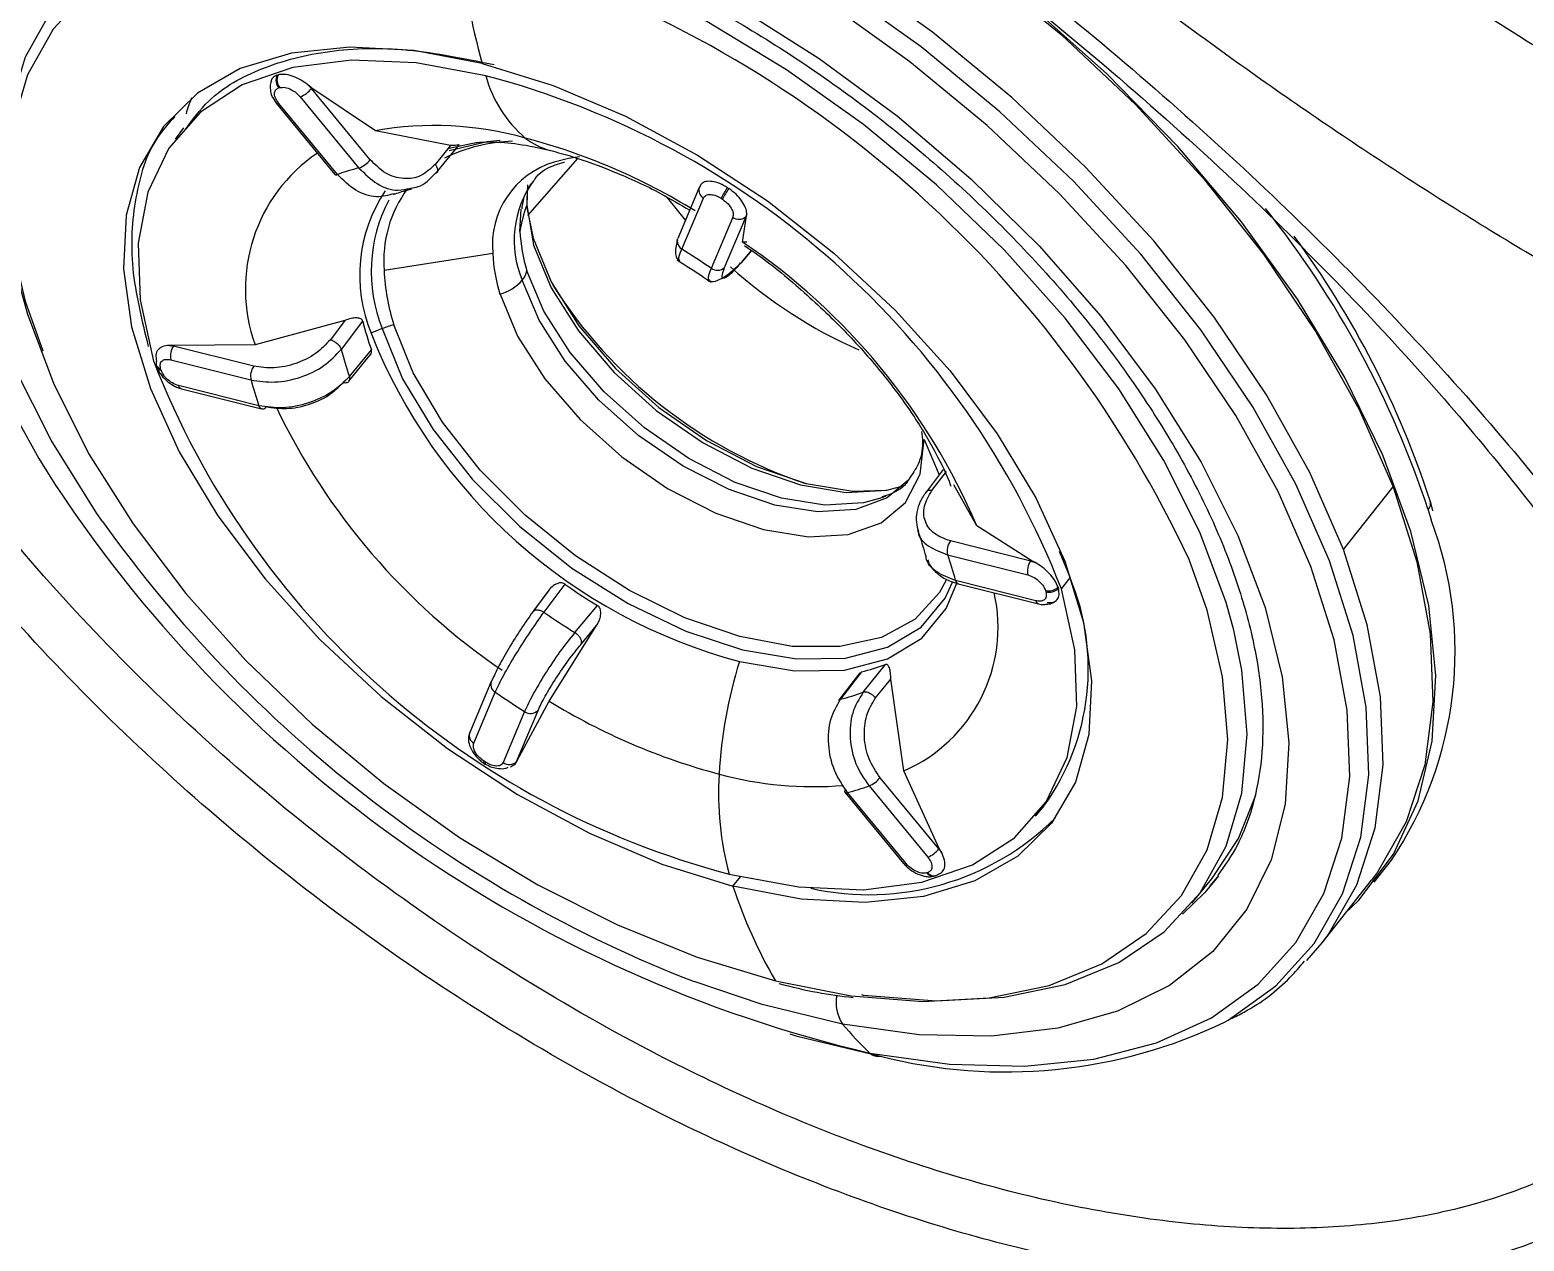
# Model space of a CAD drawing. Extents: x 832 to 912, y 781 to 934.
# Drawn here: x 892.242 to 893.991, y 873.481 to 874.899 of the extents above; entities that cross this region are included whole.
import ezdxf

# ---------------------------------------------------------------- set-up
doc = ezdxf.new("R2010")
doc.units = 0
doc.header["$MEASUREMENT"] = 0
doc.layers.add('1', color=4, linetype='Continuous')

# ---------------------------------------------------------------- blocks, each defined once
blk = doc.blocks.new('2026 SOVEREIGN HL')
at = {"layer": '1', "color": 3, "linetype": 'Continuous', "lineweight": 25}
for p, q in [((60.8023, 77.7507), (60.8036, 77.7511)), ((60.7973, 77.7245), (60.8012, 77.7181)), ((60.8044, 77.7359), (60.8057, 77.7362)), ((60.8296, 77.7254), (60.8983, 77.6421)), ((60.843, 77.7356), (60.8386, 77.7394)), ((60.8386, 77.7394), (60.8426, 77.7351)), ((60.8426, 77.7351), (60.843, 77.7356)), ((60.9114, 77.6518), (60.8426, 77.7351)), ((60.9175, 77.6858), (60.843, 77.7356)), ((60.8014, 77.7179), (60.8701, 77.6347)), ((60.8732, 77.6345), (60.8044, 77.7178)), ((60.6928, 77.689), (60.683, 77.676)), ((61.0053, 77.6685), (60.9175, 77.6858)), ((61.0369, 77.6721), (61.004, 77.6651)), ((61.0053, 77.6685), (60.9875, 77.6464)), ((60.9892, 77.6368), (61.0158, 77.6697)), ((61.096, 77.5866), (61.1545, 77.6531)), ((61.0956, 77.6224), (61.0946, 77.5986)), ((61.2966, 77.6193), (61.2714, 77.5596)), ((61.2975, 77.6209), (61.2966, 77.6193)), ((61.2975, 77.6209), (61.2993, 77.6238)), ((61.3296, 77.6191), (61.3313, 77.618)), ((61.0952, 77.6029), (61.0956, 77.615)), ((61.2762, 77.5473), (61.3014, 77.607)), ((61.3221, 77.6067), (61.3238, 77.6056)), ((61.0866, 77.568), (61.0881, 77.594)), ((61.3357, 77.5845), (61.3106, 77.5247)), ((61.3263, 77.5258), (61.3514, 77.5855)), ((61.3472, 77.5555), (61.3518, 77.586)), ((61.3523, 77.589), (61.3514, 77.5855)), ((61.3514, 77.5855), (61.3518, 77.586)), ((61.3518, 77.586), (61.3523, 77.589)), ((61.3522, 77.5552), (61.3472, 77.5555)), ((61.0549, 77.5422), (60.9277, 77.5221)), ((61.3459, 77.5316), (61.3577, 77.5457)), ((61.3577, 77.5457), (61.3472, 77.5331)), ((60.8818, 77.4637), (60.7767, 77.4353)), ((60.8818, 77.4637), (60.8648, 77.4412)), ((60.9026, 77.4631), (60.8775, 77.4299)), ((60.6817, 77.4343), (60.6764, 77.4346)), ((60.6764, 77.4346), (60.6813, 77.4338)), ((60.6813, 77.4338), (60.6817, 77.4343)), ((60.7752, 77.4103), (60.6813, 77.4338)), ((60.7767, 77.4353), (60.6817, 77.4343)), ((60.8872, 77.3981), (60.9129, 77.4294)), ((60.6609, 77.4117), (60.6613, 77.4102)), ((60.678, 77.4177), (60.7719, 77.3942)), ((60.8863, 77.3926), (60.9119, 77.4238)), ((60.6665, 77.406), (60.6661, 77.4074)), ((60.7811, 77.364), (60.6872, 77.3875)), ((60.6904, 77.3838), (60.7843, 77.3602)), ((61.5598, 77.3244), (61.5774, 77.283)), ((61.5822, 77.2893), (61.5622, 77.2628)), ((61.5689, 77.2646), (61.5859, 77.2871)), ((61.6214, 77.2234), (61.5946, 77.2714)), ((62.0508, 77.1956), (62.1086, 77.2692)), ((61.5151, 77.2582), (61.5104, 77.2563)), ((62.1554, 77.2408), (62.1523, 77.2521)), ((62.1498, 77.2422), (62.1533, 77.2306)), ((61.6849, 77.1827), (61.6214, 77.2234)), ((61.6845, 77.1821), (61.5906, 77.2057)), ((61.5873, 77.1896), (61.6812, 77.166)), ((61.6849, 77.1827), (61.6845, 77.1821)), ((61.6845, 77.1821), (61.6896, 77.1805)), ((61.6896, 77.1805), (61.6849, 77.1827)), ((61.718, 77.1937), (61.7307, 77.1624)), ((61.121, 77.1487), (61.1026, 77.1238)), ((61.1392, 77.1553), (61.1148, 77.1224)), ((61.6904, 77.1358), (61.5965, 77.1594)), ((61.5997, 77.1556), (61.6936, 77.1321)), ((61.7019, 77.1476), (61.7023, 77.1461)), ((61.7165, 77.1515), (61.7169, 77.15)), ((61.7204, 77.1497), (61.7307, 77.1624)), ((61.1182, 77.1451), (61.1017, 77.1227)), ((61.151, 77.0986), (61.1775, 77.1302)), ((61.121, 77.0183), (61.1765, 77.1068)), ((61.1586, 77.0854), (61.1765, 77.1068)), ((61.4885, 77.0286), (61.5145, 77.0612)), ((61.4844, 77.0514), (61.4595, 77.0189)), ((61.4865, 77.0526), (61.4619, 77.0206)), ((61.503, 77.022), (61.5207, 77.0441)), ((61.5359, 76.9367), (61.5207, 77.0441)), ((61.053, 77.0411), (61.0279, 76.9814)), ((61.0327, 76.9691), (61.0578, 77.0288)), ((61.0922, 77.0062), (61.067, 76.9465)), ((61.0827, 76.9476), (61.1079, 77.0073)), ((61.0831, 76.9481), (61.121, 77.0183)), ((61.028, 76.9795), (61.0288, 76.983)), ((61.0442, 76.9458), (61.0459, 76.9447)), ((61.0463, 76.9469), (61.0447, 76.948)), ((61.0756, 76.9414), (61.0809, 76.9447)), ((61.0809, 76.9447), (61.0831, 76.9481)), ((61.0827, 76.9476), (61.0809, 76.9447)), ((61.0831, 76.9481), (61.0827, 76.9476)), ((61.5775, 76.846), (61.5359, 76.9366)), ((61.4953, 76.9191), (61.564, 76.8358)), ((61.5771, 76.8455), (61.5083, 76.9287)), ((61.4671, 76.9116), (61.5358, 76.8283)), ((61.5389, 76.8281), (61.4701, 76.9114)), ((61.6903, 76.8838), (61.7006, 76.8963)), ((61.5775, 76.846), (61.5771, 76.8455)), ((61.5771, 76.8455), (61.5804, 76.8409)), ((61.5804, 76.8409), (61.5775, 76.846)), ((62.0865, 76.8064), (62.1067, 76.8321)), ((61.564, 76.8177), (61.5628, 76.8173)), ((61.5723, 76.8137), (61.5735, 76.8141)), ((61.9043, 76.8139), (61.9001, 76.8084)), ((61.336, 76.8017), (61.3447, 76.8127)), ((61.8732, 76.7817), (61.8966, 76.8102)), ((61.8946, 76.802), (61.9031, 76.8122)), ((62.0255, 76.7353), (62.0833, 76.8089)), ((62.0078, 76.7148), (62.0255, 76.7353))]:
    blk.add_line(p, q, dxfattribs=at)
at = {"layer": '1', "color": 3, "linetype": 'Continuous', "lineweight": 25, "flags": 128}
for points in [[(61.0213, 78.1635), (61.1208, 78.1394), (61.2228, 78.1049), (61.326, 78.0604), (61.4289, 78.0066), (61.5298, 77.9444), (61.6274, 77.8746), (61.7203, 77.7982), (61.807, 77.7164), (61.8863, 77.6304), (61.9571, 77.5413), (62.0183, 77.4505), (62.0691, 77.3594), (62.1086, 77.2692)], [(62.0524, 76.7696), (62.0685, 76.7855), (62.1091, 76.8393), (62.1379, 76.9016), (62.1545, 76.9716), (62.1587, 77.0482), (62.1504, 77.1302), (62.1296, 77.2166), (62.0968, 77.306), (62.0523, 77.3971), (61.9969, 77.4886), (61.9314, 77.5792), (61.8566, 77.6675), (61.7737, 77.7523), (61.6839, 77.8323), (61.5886, 77.9063), (61.489, 77.9734), (61.3867, 78.0324), (61.2831, 78.0826), (61.1798, 78.1232), (61.0782, 78.1535)], [(62.0508, 77.1956), (62.0112, 77.2858), (61.9605, 77.3769), (61.8993, 77.4677), (61.8285, 77.5568), (61.7491, 77.6429), (61.6624, 77.7247), (61.5696, 77.801), (61.472, 77.8708), (61.371, 77.9331), (61.2682, 77.9868), (61.165, 78.0313), (61.0629, 78.0658), (60.9635, 78.09)], [(60.9516, 78.0484), (60.8585, 78.0615), (60.7708, 78.0638), (60.6896, 78.0554), (60.6163, 78.0364), (60.5518, 78.007), (60.4971, 77.9677), (60.453, 77.9191), (60.4202, 77.8619), (60.3991, 77.7968), (60.39, 77.7249), (60.393, 77.6473), (60.4082, 77.5649), (60.4353, 77.4791), (60.4739, 77.3911), (60.5234, 77.3022), (60.5444, 77.2692)], [(61.9115, 76.6427), (61.9156, 76.6451), (61.9713, 76.685), (62.0162, 76.7345), (62.0496, 76.7928), (62.0711, 76.859), (62.0804, 76.9322), (62.0773, 77.0113), (62.0618, 77.0951), (62.0343, 77.1824), (61.995, 77.272), (61.9446, 77.3626), (61.8838, 77.4528), (61.8134, 77.5412), (61.7346, 77.6267), (61.6485, 77.708), (61.5563, 77.7839), (61.4593, 77.8532), (61.359, 77.915), (61.2568, 77.9684), (61.1543, 78.0126), (61.0529, 78.0469), (60.9541, 78.0709)], [(61.4963, 76.6064), (61.5894, 76.5934), (61.6771, 76.591), (61.7583, 76.5995), (61.8316, 76.6185), (61.8961, 76.6478), (61.9508, 76.6871), (61.9949, 76.7357), (62.0277, 76.793), (62.0488, 76.858), (62.0579, 76.9299), (62.0549, 77.0076), (62.0397, 77.0899), (62.0126, 77.1757), (61.974, 77.2637), (61.9245, 77.3527), (61.8648, 77.4412), (61.7957, 77.5282), (61.7183, 77.6121), (61.6337, 77.692), (61.5431, 77.7665), (61.4478, 77.8346)], [(60.5982, 77.2284), (60.5916, 77.2378), (60.5379, 77.3238), (60.4948, 77.4096), (60.463, 77.4938), (60.443, 77.5751), (60.4351, 77.6523), (60.4394, 77.724), (60.4559, 77.7893), (60.4843, 77.847), (60.5242, 77.8963), (60.5749, 77.9363), (60.6356, 77.9664), (60.7054, 77.9863), (60.7832, 77.9954), (60.8677, 77.9938), (60.9576, 77.9814)], [(61.3423, 77.8305), (61.4371, 77.7704), (61.5284, 77.7031), (61.6146, 77.6296), (61.6945, 77.551), (61.7667, 77.4687), (61.8302, 77.3839), (61.8839, 77.2979), (61.927, 77.2122), (61.9588, 77.128), (61.9788, 77.0466), (61.9867, 76.9695), (61.9824, 76.8977), (61.9659, 76.8324), (61.9375, 76.7747), (61.8976, 76.7255), (61.8469, 76.6855), (61.7862, 76.6553), (61.7164, 76.6355), (61.6387, 76.6263), (61.5541, 76.6279), (61.4642, 76.6403)], [(60.8378, 77.9526), (60.7674, 77.9484), (60.6958, 77.9333), (60.6331, 77.9076), (60.5802, 77.8717), (60.5381, 77.8261), (60.5075, 77.7717), (60.489, 77.7094), (60.4828, 77.6403), (60.489, 77.5655), (60.5076, 77.4864), (60.5281, 77.4283)], [(61.0157, 77.9046), (60.9272, 77.922), (60.8434, 77.9287), (60.7657, 77.9247), (60.6954, 77.9099), (60.6338, 77.8846), (60.5819, 77.8493), (60.5405, 77.8046), (60.5105, 77.7512), (60.4923, 77.69), (60.4862, 77.6221), (60.4923, 77.5487), (60.5022, 77.5007)], [(61.9222, 77.1012), (61.9132, 77.1337), (61.8826, 77.2159), (61.8405, 77.2997), (61.7876, 77.3836), (61.7249, 77.4663), (61.6533, 77.5463), (61.5741, 77.6223), (61.4888, 77.6929), (61.3986, 77.757), (61.3053, 77.8134), (61.2103, 77.8613), (61.1153, 77.8997), (61.022, 77.928)], [(61.0424, 77.7646), (60.9625, 77.7797), (60.8875, 77.7837), (60.8194, 77.7766), (60.7594, 77.7584), (60.7091, 77.7296), (60.6695, 77.6908), (60.6416, 77.6429), (60.6258, 77.587), (60.6227, 77.5243), (60.6322, 77.4562), (60.6541, 77.3842), (60.688, 77.31), (60.7331, 77.2352), (60.7884, 77.1614), (60.8526, 77.0904), (60.9244, 77.0237), (61.002, 76.9628), (61.0839, 76.909), (61.1681, 76.8636), (61.2528, 76.8276), (61.336, 76.8017)], [(61.0467, 77.7501), (60.9653, 77.7652), (60.8895, 77.7684), (60.821, 77.7597), (60.7616, 77.7393), (60.7127, 77.7076), (60.6756, 77.6654), (60.651, 77.6138), (60.6398, 77.5541), (60.6421, 77.4877), (60.6578, 77.4163)], [(61.0424, 77.7646), (61.1257, 77.7388), (61.2104, 77.7027), (61.2946, 77.6573), (61.3764, 77.6036), (61.4541, 77.5426), (61.5259, 77.4759), (61.5901, 77.4049), (61.6454, 77.3312), (61.6905, 77.2563), (61.7244, 77.1821), (61.7463, 77.1102), (61.7558, 77.0421), (61.7527, 76.9794), (61.7369, 76.9234), (61.7089, 76.8756), (61.6693, 76.8368), (61.619, 76.808), (61.5591, 76.7898), (61.4909, 76.7826), (61.416, 76.7866), (61.336, 76.8017)], [(61.0637, 77.6744), (61.0485, 77.6729), (61.0038, 77.6622)], [(61.1563, 77.6552), (61.1436, 77.6533), (61.1267, 77.649)], [(61.2591, 77.6073), (61.2595, 77.6069), (61.2803, 77.5806)], [(61.0946, 77.5986), (61.1027, 77.552), (61.1232, 77.5021), (61.1552, 77.4515), (61.1969, 77.4028), (61.2463, 77.3583), (61.301, 77.3204), (61.3581, 77.2909), (61.4149, 77.2713), (61.4684, 77.2625), (61.5161, 77.2651), (61.5379, 77.271)], [(61.0947, 77.5958), (61.1021, 77.5602), (61.1231, 77.5091), (61.1558, 77.4574), (61.1985, 77.4075), (61.2491, 77.362), (61.3051, 77.3231), (61.3636, 77.2929), (61.4217, 77.2728), (61.4765, 77.2639), (61.5153, 77.265)], [(61.2708, 77.557), (61.2709, 77.5578), (61.2714, 77.5596)], [(61.5104, 77.2563), (61.4887, 77.2503), (61.4435, 77.2477), (61.3927, 77.2559), (61.3388, 77.2743), (61.2845, 77.3022), (61.2324, 77.3381), (61.1853, 77.3802), (61.1454, 77.4264), (61.1147, 77.4745), (61.0948, 77.5219)], [(60.5022, 77.5007), (60.5105, 77.471), (60.5406, 77.3903), (60.5819, 77.308), (60.6339, 77.2256), (60.6955, 77.1444), (60.7658, 77.0658), (60.8435, 76.9912), (60.9274, 76.9218), (61.0159, 76.8589), (61.1076, 76.8034), (61.2008, 76.7565), (61.2941, 76.7188), (61.3858, 76.691)], [(61.5424, 77.2777), (61.5165, 77.256), (61.4798, 77.2426), (61.4351, 77.2399), (61.3849, 77.2477), (61.3315, 77.2659), (61.2776, 77.2934), (61.226, 77.3288), (61.1792, 77.3705), (61.1397, 77.4163), (61.1092, 77.4639), (61.0895, 77.511)], [(61.0634, 77.4945), (61.084, 77.4454), (61.1157, 77.3956), (61.157, 77.3478), (61.2058, 77.3042), (61.2596, 77.267), (61.3159, 77.2382), (61.3717, 77.2191), (61.4243, 77.2106), (61.471, 77.2133), (61.5096, 77.2269), (61.5381, 77.2509), (61.5551, 77.2839), (61.5598, 77.3244)], [(60.9255, 77.4543), (60.9493, 77.3956), (60.985, 77.336), (61.0311, 77.2777), (61.086, 77.223), (61.1475, 77.174), (61.2133, 77.1325), (61.2807, 77.1002), (61.3473, 77.0783), (61.4105, 77.0677), (61.4679, 77.0687), (61.5171, 77.0813), (61.5565, 77.105), (61.5843, 77.1389), (61.593, 77.1576)], [(61.5861, 77.1608), (61.5778, 77.1455), (61.5492, 77.1142), (61.5099, 77.0928), (61.4613, 77.0821), (61.4054, 77.0824), (61.3441, 77.0939), (61.2797, 77.1159), (61.2148, 77.1478), (61.1517, 77.1882), (61.0927, 77.2358), (61.0402, 77.2886), (60.996, 77.3448), (60.9619, 77.4023), (60.939, 77.4587)], [(62.1086, 77.2692), (62.1364, 77.1812), (62.1519, 77.0969), (62.1551, 77.0173), (62.1457, 76.9436), (62.1241, 76.877), (62.0904, 76.8183), (62.0833, 76.8089)], [(61.3858, 76.691), (61.4743, 76.6736), (61.5581, 76.6668), (61.6358, 76.6709), (61.7061, 76.6857), (61.7677, 76.711), (61.8196, 76.7463), (61.861, 76.791), (61.891, 76.8444), (61.9092, 76.9056), (61.9153, 76.9735), (61.9092, 77.0469), (61.891, 77.1246), (61.8699, 77.1839)], [(62.0255, 76.7353), (62.0326, 76.7447), (62.0662, 76.8034), (62.0879, 76.87), (62.0972, 76.9437), (62.0941, 77.0233), (62.0785, 77.1077), (62.0508, 77.1956)], [(61.3315, 76.8159), (61.4129, 76.8008), (61.4888, 76.7976), (61.5572, 76.8063), (61.6166, 76.8267), (61.6655, 76.8584), (61.7027, 76.9006), (61.7272, 76.9522), (61.7384, 77.0119), (61.7362, 77.0783), (61.7204, 77.1497)], [(61.3436, 77.0646), (61.4081, 77.0537), (61.4667, 77.0547), (61.5171, 77.0676), (61.5572, 77.0919), (61.5857, 77.1265), (61.598, 77.1562)], [(61.4864, 76.6748), (61.4889, 76.6744), (61.5743, 76.6676), (61.6534, 76.6717), (61.725, 76.6868), (61.7877, 76.7125), (61.8406, 76.7485), (61.8827, 76.794), (61.9133, 76.8484), (61.9318, 76.9107), (61.938, 76.9798), (61.9318, 77.0546), (61.9222, 77.1012)], [(61.8966, 76.8102), (61.9277, 76.8576), (61.9479, 76.9084)], [(61.9001, 76.8084), (61.888, 76.7941), (61.8621, 76.7691)], [(61.4642, 76.6403), (61.3703, 76.6633), (61.2905, 76.6901)], [(61.4025, 76.629), (61.4098, 76.6268), (61.5086, 76.6029)]]:
    blk.add_lwpolyline(points, dxfattribs=at)
at = {"layer": '1', "color": 3, "linetype": 'Continuous', "lineweight": 25}
for centre, radius, start, end in [((61.9378, 78.008), 0.9279, 186.4002, 195.2086), ((60.6605, 76.619), 1.3348, 25.0369, 71.0185), ((60.8153, 77.745), 0.0142, 156.0607, 219.994), ((60.8165, 77.7453), 0.0142, 156.0597, 219.995), ((60.7939, 76.7882), 0.9945, 21.3122, 75.2757), ((61.188, 77.7887), 0.1465, 195.2546, 229.5542), ((60.9228, 77.639), 0.2364, 158.8624, 163.7009), ((60.8177, 77.7551), 0.0319, 291.7786, 321.2732), ((60.8031, 77.7199), 0.00252, 224.1435, 302.6926), ((60.9863, 77.2954), 0.3964, 74.392, 100.007), ((61.0839, 77.4791), 0.1945, 91.7351, 116.0951), ((60.905, 76.9647), 0.7369, 58.3293, 75.2227), ((61.143, 77.7415), 0.0815, 232.1129, 255.2429), ((60.9575, 77.5006), 0.1922, 124.1672, 199.8571), ((60.9512, 77.4228), 0.2257, 103.5572, 110.2306), ((60.8865, 77.6717), 0.0319, 291.7453, 321.3065), ((61.1557, 77.552), 0.1013, 106.6055, 185.5313), ((60.8718, 77.6368), 0.00272, 232.3855, 300.7472), ((61.1988, 77.5576), 0.1189, 144.1218, 203.1257), ((61.3066, 77.6161), 0.0105, 162.4917, 240.3964), ((61.3873, 77.5756), 0.0722, 142.9893, 154.5374), ((61.0776, 77.5166), 0.1785, 146.3697, 202.3212), ((61.0927, 77.5212), 0.1801, 152.3927, 201.806), ((61.0689, 77.5338), 0.1416, 143.5059, 184.7181), ((61.3887, 77.5747), 0.0719, 142.9648, 154.562), ((61.2684, 77.5373), 0.1843, 160.5503, 170.3915), ((61.3429, 77.5942), 0.0121, 233.387, 314.4333), ((61.0711, 76.8872), 1.1356, 18.2175, 38.5511), ((61.2696, 77.5769), 0.1831, 182.7638, 197.4481), ((61.2818, 77.5568), 0.011, 179.0822, 239.5607), ((60.9214, 76.9247), 0.7611, 23.1094, 55.9762), ((61.1034, 76.9097), 1.1034, 18.1025, 36.2651), ((61.2441, 77.5513), 0.1895, 182.7598, 197.4523), ((60.8202, 76.8156), 0.8622, 55.3367, 58.0673), ((61.1793, 77.5343), 0.2519, 182.7595, 197.4514), ((61.069, 77.5277), 0.0265, 320.6424, 347.3586), ((61.3178, 77.5345), 0.0121, 233.3616, 314.4417), ((61.7081, 77.9421), 0.5598, 227.9652, 246.3241), ((61.0502, 77.5443), 0.0515, 284.775, 319.6473), ((61.6003, 77.806), 0.5624, 212.3369, 251.4152), ((61.222, 77.5421), 0.329, 193.8912, 200.0239), ((60.9882, 77.2869), 0.1787, 110.5156, 115.0503), ((61.5089, 77.6841), 0.6411, 201.5306, 255.0572), ((60.9893, 77.284), 0.1818, 106.0407, 110.5306), ((60.6974, 77.4222), 0.0199, 144.0931, 192.9308), ((61.196, 77.5096), 0.3283, 194.0504, 199.8604), ((61.5843, 77.7778), 0.9945, 201.3119, 255.2758), ((60.6667, 77.4134), 0.00594, 151.8375, 264.5265), ((60.6676, 77.4127), 0.00678, 202.0596, 260.8543), ((60.7913, 77.3986), 0.0199, 144.0674, 192.9406), ((61.1495, 77.4928), 0.3902, 194.6407, 199.276), ((60.692, 77.3884), 0.00488, 190.2424, 252.4803), ((60.7856, 77.3647), 0.00449, 189.4428, 335.7794), ((61.5027, 77.6974), 0.7772, 205.5814, 235.7895), ((61.8575, 78.1402), 1.5757, 213.5549, 256.7469), ((62.1419, 77.2495), 0.0107, 317.6065, 16.5419), ((61.8449, 78.1174), 1.5312, 215.4918, 248.7727), ((61.7439, 77.0765), 0.4374, 326.0358, 20.6302), ((61.6067, 77.194), 0.0199, 144.0674, 192.9406), ((61.2199, 77.0611), 0.3893, 14.6309, 19.2776), ((61.7005, 77.1705), 0.0199, 144.0674, 192.9406), ((61.5557, 77.7477), 0.7242, 234.8883, 238.5144), ((61.6014, 77.1603), 0.00495, 190.5023, 250.1019), ((61.4773, 77.0564), 0.2747, 324.3675, 22.7065), ((61.7053, 77.164), 0.0168, 258.2121, 311.6405), ((61.7058, 77.1625), 0.0168, 258.183, 311.6477), ((61.463, 77.1048), 0.1833, 293.4487, 12.6794), ((61.6952, 77.1367), 0.00487, 190.194, 252.941), ((61.5286, 77.7128), 0.721, 234.979, 238.4225), ((61.8543, 76.905), 0.5351, 162.6431, 177.0055), ((61.4457, 77.2375), 0.1893, 282.455, 291.3321), ((61.0624, 77.0376), 0.00991, 148.7208, 242.4857), ((61.5471, 77.7363), 0.8602, 235.3336, 238.0705), ((61.4204, 77.2051), 0.1891, 282.6926, 291.0917), ((61.0994, 77.016), 0.0121, 233.3721, 314.4313), ((61.5078, 77.6454), 0.7368, 238.3288, 255.2232), ((61.0375, 76.9781), 0.0102, 161.142, 241.7534), ((61.0465, 76.9465), 0.00238, 141.1734, 196.5643), ((61.0476, 76.9456), 0.00181, 134.2949, 209.8042), ((61.0743, 76.9562), 0.0121, 233.3893, 314.414), ((61.6831, 76.9099), 0.3639, 176.3736, 194.9751), ((61.4298, 77.3357), 0.4175, 254.7367, 274.883), ((61.4174, 77.1304), 0.2252, 283.5511, 290.2366), ((61.4834, 76.9487), 0.0319, 291.7546, 321.2972), ((61.4689, 76.9133), 0.0022, 122.0064, 303.2733), ((61.495, 77.1027), 0.3109, 257.4223, 314.6074), ((61.5522, 76.8654), 0.0319, 291.7546, 321.2972), ((61.5375, 76.8305), 0.00273, 232.5158, 300.6169), ((61.5702, 76.8227), 0.00919, 215.7271, 282.7608), ((61.5711, 76.8223), 0.00847, 213.2748, 305.6293), ((61.8814, 76.9801), 0.5738, 198.114, 210.2568), ((61.5035, 76.6656), 0.0467, 169.3798, 212.7282), ((61.7775, 76.9044), 0.4097, 220.1308, 226.6639), ((61.6552, 77.1775), 0.5931, 255.6923, 295.6047), ((61.5056, 76.6158), 0.0132, 225.022, 283.0556)]:
    blk.add_arc(centre, radius, start, end, dxfattribs=at)
for points, knots in [([(61.3533, 82.7876), (61.4809, 82.6836), (61.7413, 82.4714), (62.1237, 82.1604), (62.4895, 81.8632), (62.8226, 81.5926), (63.1215, 81.3499), (63.3865, 81.1347), (63.6181, 80.9467), (63.818, 80.7843), (64.0052, 80.6322), (64.1895, 80.4824), (64.3846, 80.3237), (64.5854, 80.1603), (64.7957, 79.9891), (65.0202, 79.8062), (65.2592, 79.6114), (65.5153, 79.4025), (65.7928, 79.1761), (66.1009, 78.9244), (66.4468, 78.6418), (66.8224, 78.3345), (67.2266, 78.0038), (67.6579, 77.651), (68.1234, 77.2704), (68.6072, 76.8749), (68.9361, 76.6068), (69.0982, 76.4746)], [0, 0, 0, 0, 0.049445, 0.100866, 0.148055, 0.191016, 0.22976, 0.263698, 0.293563, 0.319356, 0.341079, 0.366002, 0.390687, 0.416599, 0.443737, 0.472101, 0.503524, 0.536326, 0.571311, 0.611051, 0.655739, 0.705377, 0.75672, 0.812473, 0.872625, 0.937195, 1, 1, 1, 1]), ([(60.7122, 79.5052), (60.7335, 79.5217), (60.7761, 79.5546), (60.8696, 79.5788), (60.9828, 79.5837), (61.1155, 79.5678), (61.2651, 79.5316), (61.4288, 79.4757), (61.6039, 79.4011), (61.7873, 79.3091), (61.976, 79.2012), (62.1668, 79.0792), (62.3566, 78.9452), (62.5422, 78.8012), (62.7206, 78.6498), (62.8886, 78.4936), (63.0434, 78.3352), (63.1825, 78.1773), (63.3034, 78.0228), (63.4039, 77.8743), (63.4824, 77.7344), (63.5372, 77.6057), (63.5678, 77.4903), (63.5729, 77.3905), (63.5544, 77.3065), (63.5213, 77.2663), (63.5048, 77.2462)], [0, 0, 0, 0, 0.041774, 0.083557, 0.125376, 0.167004, 0.208708, 0.250298, 0.291773, 0.333335, 0.374806, 0.41629, 0.457766, 0.499294, 0.54087, 0.582445, 0.624066, 0.665718, 0.707488, 0.74919, 0.790963, 0.832798, 0.874573, 0.916368, 0.958263, 1, 1, 1, 1]), ([(61.0187, 79.5109), (61.0223, 79.5124), (61.0284, 79.5149), (61.044, 79.5182), (61.0634, 79.5205), (61.0887, 79.5218), (61.1221, 79.521), (61.1604, 79.5174), (61.2008, 79.5114), (61.2427, 79.5033), (61.2932, 79.4913), (61.3578, 79.4732), (61.4402, 79.4458), (61.5372, 79.4081), (61.6401, 79.3628), (61.7379, 79.3152), (61.8225, 79.2706), (61.9003, 79.2274), (61.9932, 79.173), (62.1066, 79.1021), (62.2322, 79.0177), (62.3531, 78.9309), (62.4694, 78.8422), (62.5832, 78.7501), (62.6966, 78.6527), (62.8086, 78.5505), (62.904, 78.4575), (62.9784, 78.3807), (63.0381, 78.3164), (63.0999, 78.2469), (63.1666, 78.1674), (63.2374, 78.0765), (63.3033, 77.9837), (63.357, 77.8984), (63.3964, 77.8275), (63.4263, 77.7656), (63.4506, 77.705), (63.4635, 77.6603), (63.4691, 77.6312), (63.4713, 77.6126), (63.4718, 77.5986), (63.4713, 77.5937), (63.471, 77.5908)], [0, 0, 0, 0, 0.0285587, 0.0489139, 0.0636846, 0.0796243, 0.1019816, 0.1211737, 0.1371051, 0.1548571, 0.1719421, 0.1936802, 0.2216671, 0.2517368, 0.2818635, 0.3103604, 0.3326407, 0.3503, 0.3721295, 0.405546, 0.4383615, 0.4693879, 0.4998276, 0.5302696, 0.5614206, 0.5943886, 0.6275917, 0.6489948, 0.6665551, 0.6883384, 0.715236, 0.7432381, 0.7781663, 0.8106364, 0.8358667, 0.8605702, 0.8897005, 0.9227785, 0.9385407, 0.953151, 0.9728339, 1, 1, 1, 1]), ([(63.5048, 77.2462), (63.4835, 77.2299), (63.441, 77.1971), (63.3479, 77.1736), (63.2351, 77.1693), (63.1026, 77.1861), (62.9531, 77.2231), (62.7892, 77.2798), (62.6137, 77.355), (62.4297, 77.4476), (62.2405, 77.556), (62.0491, 77.6782), (61.8589, 77.8124), (61.6732, 77.9561), (61.4949, 78.107), (61.3272, 78.2624), (61.1727, 78.4198), (61.0341, 78.5765), (60.9135, 78.7299), (60.8131, 78.8774), (60.7345, 79.0165), (60.6794, 79.1447), (60.6487, 79.26), (60.6435, 79.3599), (60.662, 79.4443), (60.6954, 79.4849), (60.7122, 79.5052)], [0, 0, 0, 0, 0.041844, 0.083763, 0.125528, 0.167314, 0.209034, 0.250707, 0.292377, 0.334025, 0.375575, 0.417129, 0.458706, 0.500193, 0.541625, 0.583175, 0.624621, 0.666088, 0.707639, 0.749192, 0.790863, 0.83255, 0.874322, 0.916163, 0.95809, 1, 1, 1, 1]), ([(63.4186, 77.4911), (63.3999, 77.4768), (63.3626, 77.448), (63.2808, 77.4274), (63.1818, 77.4236), (63.0654, 77.4383), (62.9341, 77.4707), (62.7901, 77.5203), (62.636, 77.5862), (62.4744, 77.6674), (62.308, 77.7625), (62.1399, 77.8698), (61.9728, 77.9876), (61.8096, 78.1138), (61.6531, 78.2463), (61.5058, 78.3829), (61.3702, 78.5212), (61.2484, 78.6589), (61.1426, 78.7937), (61.0544, 78.9233), (60.9855, 79.0455), (60.937, 79.1581), (60.91, 79.2594), (60.9054, 79.3471), (60.9217, 79.4213), (60.9511, 79.4569), (60.9658, 79.4747)], [0, 0, 0, 0, 0.041862, 0.0837, 0.125508, 0.167283, 0.209022, 0.250723, 0.292385, 0.334012, 0.375606, 0.417169, 0.458699, 0.500202, 0.541683, 0.583155, 0.624631, 0.666127, 0.707661, 0.749248, 0.790897, 0.832614, 0.874396, 0.916231, 0.958105, 1, 1, 1, 1]), ([(59.7835, 78.3873), (59.8056, 78.4125), (59.85, 78.463), (59.9455, 78.5127), (60.0519, 78.5398), (60.1643, 78.5477), (60.277, 78.5419), (60.3994, 78.523), (60.5308, 78.491), (60.6702, 78.4462), (60.8163, 78.3885), (60.9669, 78.319), (61.1207, 78.238), (61.2758, 78.1466), (61.4308, 78.0454), (61.5837, 77.9358), (61.7324, 77.8192), (61.8751, 77.6969), (62.0104, 77.5703), (62.1366, 77.4409), (62.2519, 77.3106), (62.3552, 77.1807), (62.4454, 77.0528), (62.522, 76.9278), (62.5904, 76.7945), (62.6445, 76.6559), (62.6762, 76.5171), (62.681, 76.3926), (62.6586, 76.2846), (62.6125, 76.1927), (62.561, 76.1466), (62.5354, 76.1237)], [0, 0, 0, 0, 0.040418, 0.08111, 0.121867, 0.153003, 0.184263, 0.215477, 0.246789, 0.278357, 0.309974, 0.341782, 0.373328, 0.405202, 0.437028, 0.468942, 0.500902, 0.532747, 0.564624, 0.596676, 0.628556, 0.660147, 0.692002, 0.723556, 0.755139, 0.79666, 0.838085, 0.879286, 0.919849, 0.960141, 1, 1, 1, 1]), ([(60.1667, 78.457), (60.1801, 78.4619), (60.205, 78.4709), (60.2518, 78.4782), (60.2979, 78.4809), (60.3431, 78.4801), (60.3876, 78.4767), (60.4634, 78.4672), (60.5816, 78.4422), (60.7316, 78.3937), (60.8723, 78.3368), (61.0037, 78.2757), (61.1485, 78.1993), (61.3033, 78.1073), (61.4622, 78.002), (61.6193, 77.8867), (61.7711, 77.7639), (61.9129, 77.6377), (62.04, 77.5132), (62.1495, 77.3953), (62.2446, 77.2826), (62.3316, 77.1686), (62.4124, 77.0485), (62.4796, 76.9297), (62.5202, 76.8395), (62.5424, 76.7785), (62.5548, 76.7379), (62.5667, 76.6894), (62.5755, 76.6319), (62.5734, 76.5979), (62.5722, 76.5789)], [0, 0, 0, 0, 0.034945, 0.065129, 0.090387, 0.110615, 0.128873, 0.147083, 0.20121, 0.253636, 0.288057, 0.32504, 0.364948, 0.407661, 0.451177, 0.494754, 0.538342, 0.581808, 0.623181, 0.661661, 0.697225, 0.733727, 0.775452, 0.821176, 0.862981, 0.881844, 0.899364, 0.918034, 0.954256, 1, 1, 1, 1]), ([(62.4747, 76.5167), (62.4503, 76.4935), (62.4006, 76.4461), (62.3033, 76.3932), (62.1977, 76.3585), (62.088, 76.3405), (61.9796, 76.3355), (61.8633, 76.3423), (61.7407, 76.3611), (61.6137, 76.3916), (61.4844, 76.4334), (61.3548, 76.4854), (61.2134, 76.5531), (61.063, 76.6382), (60.9085, 76.7415), (60.7643, 76.8529), (60.6285, 76.9734), (60.5, 77.1047), (60.3909, 77.2344), (60.3014, 77.358), (60.2299, 77.4726), (60.1691, 77.5883), (60.1204, 77.7033), (60.0847, 77.8157), (60.0623, 77.9238), (60.0534, 78.026), (60.0578, 78.1312), (60.0804, 78.2347), (60.1231, 78.3327), (60.1663, 78.3856), (60.1874, 78.4114)], [0, 0, 0, 0, 0.038403, 0.07847, 0.119976, 0.151888, 0.184303, 0.217064, 0.25, 0.282936, 0.315696, 0.348113, 0.380024, 0.42153, 0.461598, 0.5, 0.538403, 0.57847, 0.619976, 0.651888, 0.684304, 0.717064, 0.75, 0.782936, 0.815697, 0.848112, 0.880024, 0.92153, 0.961597, 1, 1, 1, 1]), ([(62.4506, 76.5739), (62.4271, 76.5516), (62.3792, 76.5059), (62.2855, 76.455), (62.1838, 76.4216), (62.0781, 76.4042), (61.9737, 76.3994), (61.8616, 76.406), (61.7435, 76.424), (61.6211, 76.4535), (61.4966, 76.4937), (61.3717, 76.5438), (61.2355, 76.609), (61.0906, 76.691), (60.9417, 76.7905), (60.8028, 76.8979), (60.672, 77.0139), (60.5481, 77.1404), (60.4431, 77.2654), (60.3569, 77.3845), (60.2879, 77.4949), (60.2294, 77.6063), (60.1825, 77.7171), (60.148, 77.8254), (60.1265, 77.9296), (60.1179, 78.028), (60.1222, 78.1293), (60.1439, 78.2291), (60.1851, 78.3235), (60.2267, 78.3744), (60.247, 78.3993)], [0, 0, 0, 0, 0.0384027, 0.0784695, 0.1199759, 0.1518876, 0.1843035, 0.2170643, 0.2500001, 0.2829359, 0.3156965, 0.3481124, 0.3800243, 0.4215302, 0.4615976, 0.4999999, 0.5384024, 0.5784696, 0.619976, 0.6518878, 0.6843036, 0.7170643, 0.75, 0.7829361, 0.8156968, 0.8481125, 0.8800243, 0.9215305, 0.9615977, 1, 1, 1, 1]), ([(60.9728, 77.9581), (60.9872, 77.9551), (61.0292, 77.9464), (61.1013, 77.9251), (61.1887, 77.8917), (61.2769, 77.8499), (61.3644, 77.8006), (61.45, 77.7443), (61.5323, 77.682), (61.6102, 77.6145), (61.6824, 77.5428), (61.7479, 77.468), (61.8057, 77.3914), (61.855, 77.314), (61.8952, 77.2372), (61.9256, 77.162), (61.9461, 77.0897), (61.9565, 77.0215), (61.9568, 76.9582), (61.9472, 76.9008), (61.9299, 76.852), (61.9116, 76.8258), (61.9032, 76.8139)], [0, 0, 0, 0, 0.026974, 0.078461, 0.130038, 0.181687, 0.2334, 0.285158, 0.336945, 0.388736, 0.44051, 0.492242, 0.543913, 0.595501, 0.64699, 0.698374, 0.74967, 0.800935, 0.852268, 0.903908, 0.956231, 1, 1, 1, 1]), ([(61.975, 75.5063), (61.9084, 75.5021), (61.7755, 75.4939), (61.5543, 75.5185), (61.3232, 75.5696), (61.0852, 75.6487), (60.845, 75.7535), (60.6073, 75.8821), (60.3764, 76.0322), (60.1566, 76.2008), (59.9518, 76.3848), (59.7659, 76.5809), (59.6022, 76.7855), (59.4641, 76.9947), (59.3541, 77.2045), (59.2756, 77.4106), (59.2276, 77.6102), (59.225, 77.7317), (59.2236, 77.7927)], [0, 0, 0, 0, 0.062963, 0.1256012, 0.1879631, 0.2501009, 0.3120723, 0.3739318, 0.4357355, 0.4975399, 0.5594055, 0.621398, 0.683593, 0.7460691, 0.8088974, 0.8721388, 0.9358369, 1, 1, 1, 1]), ([(60.6951, 77.6871), (60.7036, 77.6988), (60.7259, 77.7294), (60.7832, 77.7611), (60.8618, 77.7816), (60.9539, 77.7841), (61.0224, 77.7701), (61.0567, 77.7631)], [0, 0, 0, 0, 0.1334454, 0.3500848, 0.566723, 0.7833617, 1, 1, 1, 1]), ([(60.7961, 77.7454), (60.7954, 77.7433), (60.794, 77.7392), (60.7947, 77.7319), (60.7959, 77.7268), (60.7973, 77.7245), (60.7973, 77.7245)], [0, 0, 0, 0, 0.336194, 0.668784, 0.993924, 1, 1, 1, 1]), ([(60.8023, 77.7507), (60.8003, 77.7498), (60.7966, 77.7482), (60.7956, 77.7445), (60.7952, 77.7429)], [0, 0, 0, 0, 0.542227, 1, 1, 1, 1]), ([(60.8386, 77.7394), (60.8357, 77.7415), (60.8299, 77.7456), (60.8201, 77.75), (60.8108, 77.7523), (60.806, 77.7515), (60.8036, 77.7511)], [0, 0, 0, 0, 0.246582, 0.499386, 0.752579, 1, 1, 1, 1]), ([(60.8044, 77.7178), (60.8029, 77.72), (60.7998, 77.7243), (60.7991, 77.7301), (60.8007, 77.7341), (60.8032, 77.7353), (60.8044, 77.7359)], [0, 0, 0, 0, 0.279482, 0.559006, 0.779446, 1, 1, 1, 1]), ([(60.8057, 77.7362), (60.8076, 77.7365), (60.8116, 77.737), (60.8187, 77.7343), (60.825, 77.7303), (60.828, 77.727), (60.8296, 77.7254)], [0, 0, 0, 0, 0.279663, 0.559254, 0.779563, 1, 1, 1, 1]), ([(60.6826, 77.7024), (60.6755, 77.6944), (60.6522, 77.6686), (60.6346, 77.6086), (60.6288, 77.5265), (60.6441, 77.4645), (60.6517, 77.4334)], [0, 0, 0, 0, 0.128061, 0.418706, 0.709353, 1, 1, 1, 1]), ([(61.0339, 77.6715), (61.0374, 77.672), (61.0452, 77.6731), (61.0713, 77.6723), (61.0993, 77.6682), (61.118, 77.6637), (61.1228, 77.6625)], [0, 0, 0, 0, 0.259476, 0.572774, 0.889335, 1, 1, 1, 1]), ([(61.0134, 77.6681), (61.0139, 77.6682), (61.0148, 77.6685), (61.0153, 77.6686), (61.0151, 77.6687), (61.0139, 77.6688), (61.0109, 77.6687), (61.0072, 77.6685), (61.0053, 77.6685)], [0, 0, 0, 0, 0.094246, 0.1905, 0.298289, 0.424533, 0.701647, 1, 1, 1, 1]), ([(61.1228, 77.6625), (61.1309, 77.6604), (61.1541, 77.6541), (61.1974, 77.6382), (61.2446, 77.617), (61.2742, 77.5994), (61.2854, 77.5928)], [0, 0, 0, 0, 0.1669756, 0.4826184, 0.8053409, 1, 1, 1, 1]), ([(60.8983, 77.6421), (60.9051, 77.6354), (60.9188, 77.622), (60.9411, 77.6143), (60.9537, 77.6175), (60.9585, 77.6187)], [0, 0, 0, 0, 0.3828929, 0.7657525, 1, 1, 1, 1]), ([(60.9875, 77.6464), (60.9822, 77.6414), (60.9717, 77.6314), (60.9506, 77.6283), (60.9289, 77.6344), (60.9172, 77.646), (60.9114, 77.6518)], [0, 0, 0, 0, 0.2498142, 0.5002256, 0.7504997, 1, 1, 1, 1]), ([(60.9875, 77.6464), (60.9879, 77.6459), (60.9888, 77.6447), (60.9899, 77.6423), (60.9905, 77.6395), (60.9898, 77.6373), (60.9886, 77.6361), (60.9877, 77.6358), (60.9873, 77.6357)], [0, 0, 0, 0, 0.124716, 0.249289, 0.499929, 0.750604, 0.875223, 1, 1, 1, 1]), ([(61.1026, 77.6265), (61.1032, 77.6276), (61.1078, 77.6354), (61.1188, 77.6432), (61.1341, 77.6478), (61.1393, 77.6493)], [0, 0, 0, 0, 0.090301, 0.696591, 1, 1, 1, 1]), ([(60.9394, 77.6121), (60.9327, 77.6103), (60.9183, 77.6063), (60.8937, 77.6142), (60.88, 77.6277), (60.8732, 77.6345)], [0, 0, 0, 0, 0.306467, 0.6532251, 1, 1, 1, 1]), ([(60.9585, 77.6187), (60.9616, 77.6191), (60.9728, 77.6202), (60.9812, 77.6292), (60.9873, 77.6357)], [0, 0, 0, 0, 0.279614, 1, 1, 1, 1]), ([(61.0892, 77.5943), (61.0899, 77.5996), (61.0919, 77.6131), (61.0986, 77.6215), (61.1026, 77.6265)], [0, 0, 0, 0, 0.392927, 1, 1, 1, 1]), ([(61.3296, 77.6191), (61.3266, 77.6209), (61.3205, 77.6244), (61.3114, 77.6267), (61.3037, 77.6267), (61.3008, 77.6248), (61.2993, 77.6238)], [0, 0, 0, 0, 0.247569, 0.50083, 0.753656, 1, 1, 1, 1]), ([(60.9389, 77.6112), (60.9439, 77.613), (60.9504, 77.6154), (60.958, 77.6171), (60.9597, 77.6175)], [0, 0, 0, 0, 0.779147, 1, 1, 1, 1]), ([(61.3014, 77.607), (61.3023, 77.6083), (61.3042, 77.611), (61.31, 77.6115), (61.3163, 77.61), (61.3202, 77.6078), (61.3221, 77.6067)], [0, 0, 0, 0, 0.279517, 0.559063, 0.779432, 1, 1, 1, 1]), ([(61.3238, 77.6056), (61.3261, 77.6038), (61.3307, 77.6003), (61.3349, 77.594), (61.3367, 77.5884), (61.336, 77.5858), (61.3357, 77.5845)], [0, 0, 0, 0, 0.279647, 0.559234, 0.779533, 1, 1, 1, 1]), ([(61.3523, 77.589), (61.352, 77.5912), (61.3513, 77.5955), (61.3467, 77.6035), (61.34, 77.6116), (61.3342, 77.6159), (61.3313, 77.618)], [0, 0, 0, 0, 0.24658, 0.499367, 0.752582, 1, 1, 1, 1]), ([(61.271, 77.5575), (61.2702, 77.5546), (61.2686, 77.5488), (61.2686, 77.5415), (61.2702, 77.5358), (61.2725, 77.5339), (61.2736, 77.533)], [0, 0, 0, 0, 0.246783, 0.496263, 0.747845, 1, 1, 1, 1]), ([(61.3495, 77.5513), (61.3548, 77.5478), (61.3791, 77.5313), (61.4199, 77.4969), (61.4696, 77.4498), (61.5125, 77.401), (61.5478, 77.353), (61.5735, 77.3096), (61.5874, 77.2809), (61.5908, 77.2704), (61.591, 77.2697)], [0, 0, 0, 0, 0.044406, 0.206093, 0.367744, 0.527876, 0.685404, 0.839446, 0.989585, 1, 1, 1, 1]), ([(61.2707, 77.5345), (61.2811, 77.5279), (61.2944, 77.5195), (61.3075, 77.5104), (61.3104, 77.5084)], [0, 0, 0, 0, 0.779371, 1, 1, 1, 1]), ([(61.2743, 77.534), (61.2735, 77.5342), (61.2714, 77.5345), (61.2743, 77.5423), (61.2762, 77.5473)], [0, 0, 0, 0, 0.348637, 1, 1, 1, 1]), ([(61.3077, 77.5106), (61.3095, 77.5099), (61.3131, 77.5086), (61.3221, 77.5121), (61.333, 77.5193), (61.341, 77.5271), (61.345, 77.5311)], [0, 0, 0, 0, 0.25204, 0.503093, 0.752319, 1, 1, 1, 1]), ([(61.3472, 77.5331), (61.3427, 77.5281), (61.3338, 77.518), (61.3254, 77.512), (61.322, 77.5139), (61.3249, 77.5218), (61.3263, 77.5258)], [0, 0, 0, 0, 0.249812, 0.500217, 0.750486, 1, 1, 1, 1]), ([(61.3106, 77.5247), (61.3086, 77.5197), (61.3057, 77.512), (61.3078, 77.5117), (61.3085, 77.5115)], [0, 0, 0, 0, 0.659846, 1, 1, 1, 1]), ([(60.9026, 77.4631), (60.9024, 77.4636), (60.902, 77.4647), (60.9004, 77.4659), (60.8983, 77.4665), (60.8945, 77.4669), (60.8888, 77.4663), (60.8842, 77.4646), (60.8818, 77.4637)], [0, 0, 0, 0, 0.094238, 0.190496, 0.298307, 0.424518, 0.701686, 1, 1, 1, 1]), ([(60.6764, 77.4346), (60.6737, 77.4343), (60.6681, 77.4337), (60.6627, 77.4297), (60.66, 77.4238), (60.6609, 77.4187), (60.6614, 77.4162)], [0, 0, 0, 0, 0.246597, 0.499398, 0.752593, 1, 1, 1, 1]), ([(60.7719, 77.3942), (60.7811, 77.3928), (60.7994, 77.39), (60.8304, 77.3964), (60.8588, 77.4098), (60.8713, 77.4232), (60.8775, 77.4299)], [0, 0, 0, 0, 0.250041, 0.500039, 0.750024, 1, 1, 1, 1]), ([(60.8648, 77.4412), (60.8595, 77.4356), (60.8489, 77.4242), (60.8248, 77.4126), (60.7985, 77.4068), (60.783, 77.4091), (60.7752, 77.4103)], [0, 0, 0, 0, 0.249808, 0.500225, 0.750495, 1, 1, 1, 1]), ([(60.8648, 77.4412), (60.8654, 77.441), (60.8668, 77.4406), (60.8695, 77.4392), (60.8727, 77.4368), (60.8754, 77.434), (60.8769, 77.4316), (60.8773, 77.4305), (60.8775, 77.4299)], [0, 0, 0, 0, 0.124756, 0.249349, 0.500038, 0.750659, 0.87529, 1, 1, 1, 1]), ([(60.9116, 77.4232), (60.912, 77.4239), (60.9128, 77.4253), (60.9133, 77.4275), (60.913, 77.4288), (60.9129, 77.4294)], [0, 0, 0, 0, 0.347374, 0.67734, 1, 1, 1, 1]), ([(60.6613, 77.4101), (60.6619, 77.4087), (60.6629, 77.4059), (60.6664, 77.4002), (60.6723, 77.3936), (60.6798, 77.3882), (60.686, 77.3851), (60.689, 77.3842), (60.6906, 77.3837)], [0, 0, 0, 0, 0.129642, 0.255874, 0.502988, 0.748543, 0.872977, 1, 1, 1, 1]), ([(60.6661, 77.4074), (60.6658, 77.4095), (60.6651, 77.4135), (60.668, 77.4172), (60.6725, 77.4186), (60.6762, 77.418), (60.678, 77.4177)], [0, 0, 0, 0, 0.27966, 0.55924, 0.779544, 1, 1, 1, 1]), ([(60.6872, 77.3875), (60.6848, 77.3884), (60.6798, 77.3901), (60.6733, 77.3953), (60.6686, 77.4009), (60.6672, 77.4043), (60.6665, 77.406)], [0, 0, 0, 0, 0.279426, 0.55902, 0.779403, 1, 1, 1, 1]), ([(60.8872, 77.3981), (60.8808, 77.3918), (60.8681, 77.3793), (60.8396, 77.3663), (60.8086, 77.3599), (60.7903, 77.3626), (60.7811, 77.364)], [0, 0, 0, 0, 0.249972, 0.499957, 0.74997, 1, 1, 1, 1]), ([(60.7897, 77.3629), (60.7975, 77.3617), (60.8131, 77.3593), (60.8395, 77.3645), (60.8638, 77.3753), (60.8746, 77.3859), (60.88, 77.3913)], [0, 0, 0, 0, 0.249788, 0.500129, 0.750443, 1, 1, 1, 1]), ([(60.88, 77.3913), (60.8808, 77.3911), (60.8825, 77.3908), (60.8839, 77.3911), (60.8846, 77.3912)], [0, 0, 0, 0, 0.481323, 1, 1, 1, 1]), ([(60.8846, 77.3912), (60.8852, 77.3915), (60.8865, 77.3921), (60.8875, 77.3938), (60.8878, 77.3958), (60.8874, 77.3973), (60.8872, 77.3981)], [0, 0, 0, 0, 0.259435, 0.518881, 0.768517, 1, 1, 1, 1]), ([(61.5569, 77.3339), (61.5573, 77.3297), (61.5589, 77.3142), (61.5539, 77.2952), (61.546, 77.2839), (61.5422, 77.2785)], [0, 0, 0, 0, 0.1622181, 0.6034714, 1, 1, 1, 1]), ([(61.5422, 77.2785), (61.5416, 77.2775), (61.537, 77.2696), (61.5274, 77.2625), (61.5138, 77.2583), (61.5104, 77.2573)], [0, 0, 0, 0, 0.100203, 0.772929, 1, 1, 1, 1]), ([(61.5624, 77.2635), (61.5598, 77.2596), (61.5546, 77.2519), (61.5509, 77.2395), (61.5501, 77.2274), (61.5522, 77.22), (61.5532, 77.2163)], [0, 0, 0, 0, 0.2526596, 0.5028528, 0.7517966, 1, 1, 1, 1]), ([(61.5906, 77.2057), (61.5838, 77.2082), (61.5703, 77.2132), (61.5597, 77.2282), (61.5581, 77.2463), (61.5653, 77.2585), (61.5689, 77.2646)], [0, 0, 0, 0, 0.249775, 0.50014, 0.750453, 1, 1, 1, 1]), ([(61.5689, 77.2646), (61.5681, 77.2647), (61.5664, 77.2651), (61.565, 77.2648), (61.5644, 77.2647)], [0, 0, 0, 0, 0.481553, 1, 1, 1, 1]), ([(61.5521, 77.2184), (61.5549, 77.2102), (61.5584, 77.1998), (61.5609, 77.19), (61.5615, 77.1878)], [0, 0, 0, 0, 0.779906, 1, 1, 1, 1]), ([(61.5529, 77.2167), (61.5529, 77.2165), (61.5533, 77.2095), (61.5642, 77.1985), (61.5796, 77.1926), (61.5873, 77.1896)], [0, 0, 0, 0, 0.011563, 0.505743, 1, 1, 1, 1]), ([(61.5965, 77.1594), (61.5888, 77.1624), (61.5733, 77.1683), (61.5621, 77.1804), (61.562, 77.1883), (61.5619, 77.1895)], [0, 0, 0, 0, 0.4604619, 0.9208814, 1, 1, 1, 1]), ([(61.5638, 77.1838), (61.5645, 77.182), (61.5666, 77.1762), (61.5741, 77.1681), (61.5856, 77.16), (61.5955, 77.157), (61.6005, 77.1555)], [0, 0, 0, 0, 0.137698, 0.42479, 0.711326, 1, 1, 1, 1]), ([(61.6812, 77.166), (61.6837, 77.1652), (61.6886, 77.1634), (61.6952, 77.1582), (61.6998, 77.1527), (61.7012, 77.1493), (61.7019, 77.1476)], [0, 0, 0, 0, 0.27949, 0.559009, 0.779425, 1, 1, 1, 1]), ([(61.7165, 77.1515), (61.7154, 77.1541), (61.7132, 77.1596), (61.7064, 77.1678), (61.6983, 77.1753), (61.6925, 77.1787), (61.6896, 77.1805)], [0, 0, 0, 0, 0.247569, 0.500926, 0.753663, 1, 1, 1, 1]), ([(61.1392, 77.1553), (61.1385, 77.1557), (61.137, 77.1566), (61.1344, 77.1568), (61.1316, 77.1563), (61.1276, 77.1547), (61.1225, 77.1512), (61.1197, 77.1472), (61.1182, 77.1451)], [0, 0, 0, 0, 0.094236, 0.190572, 0.29847, 0.424793, 0.701783, 1, 1, 1, 1]), ([(61.7038, 77.1339), (61.7062, 77.1338), (61.711, 77.1334), (61.7159, 77.1368), (61.7184, 77.1424), (61.7174, 77.1475), (61.7169, 77.15)], [0, 0, 0, 0, 0.246563, 0.499342, 0.752636, 1, 1, 1, 1]), ([(61.1765, 77.1068), (61.1778, 77.109), (61.1803, 77.1133), (61.1814, 77.1193), (61.1813, 77.1237), (61.1807, 77.1265), (61.1794, 77.1287), (61.1781, 77.1297), (61.1775, 77.1302)], [0, 0, 0, 0, 0.29844, 0.575478, 0.701761, 0.809544, 0.905828, 1, 1, 1, 1]), ([(61.7023, 77.1461), (61.7027, 77.1441), (61.7033, 77.14), (61.7004, 77.1364), (61.6959, 77.1349), (61.6922, 77.1355), (61.6904, 77.1358)], [0, 0, 0, 0, 0.27966, 0.559238, 0.779599, 1, 1, 1, 1]), ([(61.6935, 77.1321), (61.6957, 77.1317), (61.6989, 77.131), (61.7019, 77.1315), (61.7028, 77.1316)], [0, 0, 0, 0, 0.676062, 1, 1, 1, 1]), ([(61.7028, 77.1316), (61.7039, 77.1317), (61.7072, 77.1319), (61.7119, 77.134), (61.7147, 77.1364), (61.716, 77.1377)], [0, 0, 0, 0, 0.20657, 0.602151, 1, 1, 1, 1]), ([(61.1017, 77.1227), (61.0972, 77.1163), (61.0881, 77.1035), (61.0738, 77.0806), (61.0613, 77.0586), (61.0564, 77.048), (61.054, 77.0427)], [0, 0, 0, 0, 0.249805, 0.500219, 0.750486, 1, 1, 1, 1]), ([(61.0578, 77.0288), (61.0608, 77.035), (61.0666, 77.0474), (61.0817, 77.073), (61.0989, 77.0998), (61.1095, 77.1148), (61.1148, 77.1224)], [0, 0, 0, 0, 0.250043, 0.500033, 0.750026, 1, 1, 1, 1]), ([(61.1017, 77.1227), (61.102, 77.1231), (61.1024, 77.1238), (61.104, 77.1248), (61.1067, 77.1253), (61.1101, 77.1247), (61.1128, 77.1236), (61.1142, 77.1228), (61.1148, 77.1224)], [0, 0, 0, 0, 0.124743, 0.24934, 0.500033, 0.75065, 0.875262, 1, 1, 1, 1]), ([(61.151, 77.0986), (61.1452, 77.0914), (61.1336, 77.077), (61.116, 77.0505), (61.1009, 77.0249), (61.0951, 77.0125), (61.0922, 77.0062)], [0, 0, 0, 0, 0.249977, 0.49997, 0.749966, 1, 1, 1, 1]), ([(61.1586, 77.0894), (61.1583, 77.0902), (61.1576, 77.0919), (61.1558, 77.0945), (61.1535, 77.0968), (61.1518, 77.098), (61.151, 77.0986)], [0, 0, 0, 0, 0.259467, 0.519037, 0.768612, 1, 1, 1, 1]), ([(61.1079, 77.0073), (61.1104, 77.0126), (61.1153, 77.0231), (61.1285, 77.0447), (61.1438, 77.067), (61.1536, 77.0793), (61.1586, 77.0854)], [0, 0, 0, 0, 0.24978, 0.500131, 0.750458, 1, 1, 1, 1]), ([(61.1586, 77.0854), (61.1587, 77.0859), (61.1591, 77.0871), (61.1587, 77.0886), (61.1586, 77.0894)], [0, 0, 0, 0, 0.481643, 1, 1, 1, 1]), ([(61.5207, 77.0441), (61.5207, 77.0466), (61.5206, 77.0513), (61.5195, 77.0563), (61.5182, 77.0593), (61.5172, 77.0608), (61.5159, 77.0615), (61.515, 77.0613), (61.5145, 77.0612)], [0, 0, 0, 0, 0.298263, 0.575087, 0.701461, 0.809411, 0.90576, 1, 1, 1, 1]), ([(61.4885, 77.0286), (61.4837, 77.0209), (61.4742, 77.0056), (61.4718, 76.9752), (61.4783, 76.9441), (61.4896, 76.9274), (61.4953, 76.9191)], [0, 0, 0, 0, 0.249983, 0.499973, 0.749973, 1, 1, 1, 1]), ([(61.4985, 77.0261), (61.4975, 77.0267), (61.4956, 77.0278), (61.4928, 77.0288), (61.4903, 77.0291), (61.4891, 77.0288), (61.4885, 77.0286)], [0, 0, 0, 0, 0.2593777, 0.5189333, 0.768443, 1, 1, 1, 1]), ([(61.503, 77.022), (61.5024, 77.0228), (61.501, 77.0242), (61.4993, 77.0255), (61.4985, 77.0261)], [0, 0, 0, 0, 0.481477, 1, 1, 1, 1]), ([(61.4701, 76.9114), (61.4645, 76.9198), (61.4532, 76.9365), (61.4467, 76.9676), (61.4488, 76.9979), (61.4576, 77.013), (61.4619, 77.0206)], [0, 0, 0, 0, 0.250023, 0.500029, 0.75003, 1, 1, 1, 1]), ([(61.5083, 76.9287), (61.5035, 76.9358), (61.4939, 76.9501), (61.4887, 76.9765), (61.491, 77.0025), (61.499, 77.0155), (61.503, 77.022)], [0, 0, 0, 0, 0.249776, 0.500133, 0.750447, 1, 1, 1, 1]), ([(61.0273, 76.9791), (61.027, 76.9778), (61.0262, 76.9753), (61.0266, 76.9695), (61.0293, 76.9617), (61.0346, 76.9542), (61.0399, 76.949), (61.0429, 76.9468), (61.0443, 76.9458)], [0, 0, 0, 0, 0.13401, 0.263551, 0.513597, 0.75697, 0.87808, 1, 1, 1, 1]), ([(61.0447, 76.948), (61.0423, 76.9498), (61.0377, 76.9533), (61.0335, 76.9596), (61.0318, 76.9651), (61.0324, 76.9678), (61.0327, 76.9691)], [0, 0, 0, 0, 0.279658, 0.559183, 0.779572, 1, 1, 1, 1]), ([(61.046, 76.9447), (61.0485, 76.9434), (61.0535, 76.9407), (61.0619, 76.9392), (61.0687, 76.9391), (61.072, 76.9404), (61.0731, 76.9409)], [0, 0, 0, 0, 0.279031, 0.565384, 0.858512, 1, 1, 1, 1]), ([(61.067, 76.9465), (61.0661, 76.9452), (61.0642, 76.9426), (61.0584, 76.942), (61.0521, 76.9435), (61.0483, 76.9458), (61.0463, 76.9469)], [0, 0, 0, 0, 0.279482, 0.559023, 0.779435, 1, 1, 1, 1]), ([(61.564, 76.8358), (61.5655, 76.8336), (61.5686, 76.8292), (61.5693, 76.8235), (61.5677, 76.8194), (61.5652, 76.8183), (61.564, 76.8177)], [0, 0, 0, 0, 0.2795, 0.558975, 0.779412, 1, 1, 1, 1]), ([(61.576, 76.8154), (61.578, 76.8164), (61.5819, 76.8183), (61.5843, 76.8244), (61.5841, 76.8321), (61.5816, 76.838), (61.5804, 76.8409)], [0, 0, 0, 0, 0.247536, 0.500822, 0.753639, 1, 1, 1, 1]), ([(61.5355, 76.8287), (61.5367, 76.8274), (61.539, 76.8248), (61.5446, 76.8202), (61.5526, 76.8155), (61.5609, 76.813), (61.5671, 76.8126), (61.5698, 76.8132), (61.5712, 76.8135)], [0, 0, 0, 0, 0.123976, 0.246293, 0.490307, 0.739147, 0.867536, 1, 1, 1, 1]), ([(61.5628, 76.8173), (61.5608, 76.817), (61.5568, 76.8165), (61.5497, 76.8192), (61.5434, 76.8233), (61.5404, 76.8265), (61.5389, 76.8281)], [0, 0, 0, 0, 0.279637, 0.559258, 0.779591, 1, 1, 1, 1]), ([(61.9185, 76.6464), (61.9238, 76.649), (61.95, 76.6618), (61.9795, 76.6844), (61.9995, 76.7075), (62.0051, 76.714)], [0, 0, 0, 0, 0.155424, 0.763469, 1, 1, 1, 1]), ([(61.3898, 76.6877), (61.4048, 76.684), (61.4345, 76.6767), (61.4629, 76.6732), (61.4769, 76.6715)], [0, 0, 0, 0, 0.50644, 1, 1, 1, 1])]:
    blk.add_open_spline(points, degree=3, knots=knots, dxfattribs=at)

msp = doc.modelspace()

# ---------------------------------------------------------------- block references
at = {"layer": '1'}
msp.add_blockref('2026 SOVEREIGN HL', (831.7292, 797.0948), dxfattribs=at)

doc.saveas('drawing.dxf')
